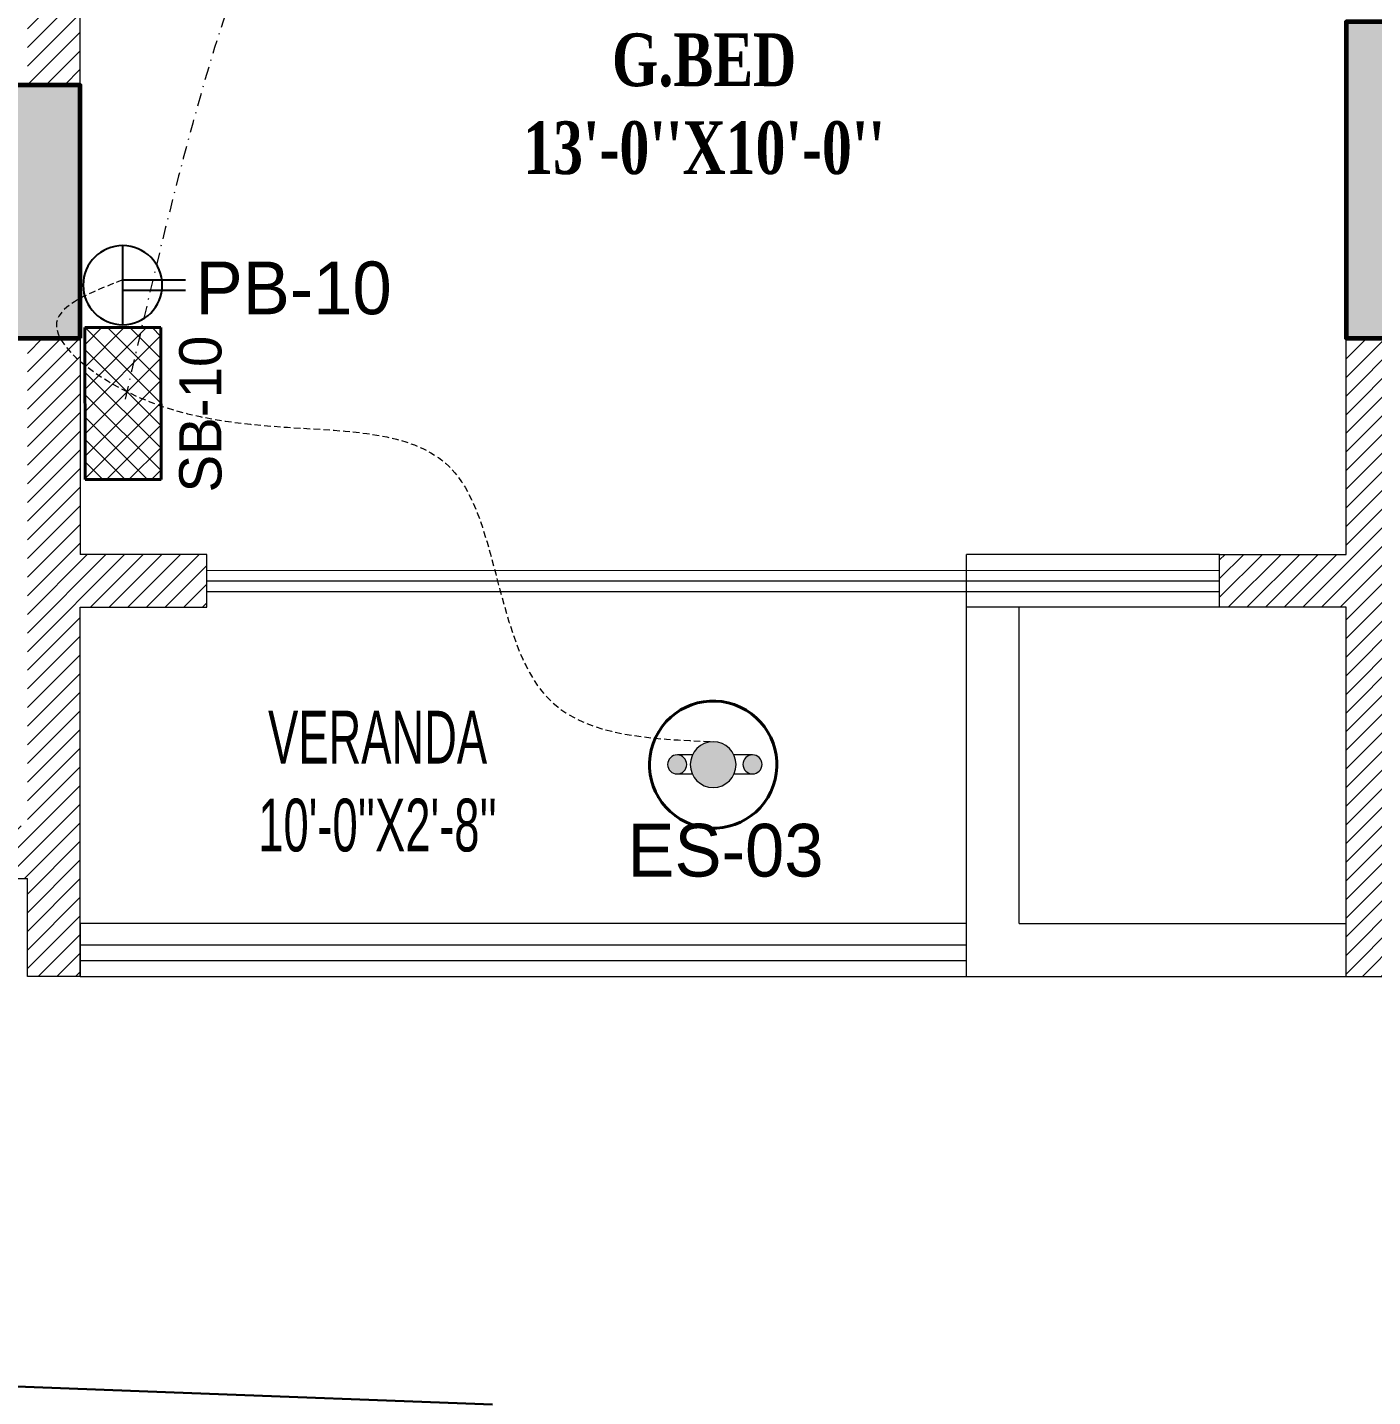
# Model space of a CAD drawing. Header units: inches. Extents: x 109699 to 44449955, y -10987 to 15824140.
# Drawn here: x 196293.4 to 196420.9, y -4298.8 to -4169 of the extents above; entities that cross this region are included whole.
import ezdxf

# ---------------------------------------------------------------- set-up
doc = ezdxf.new("R2010")
doc.units = ezdxf.units.IN
doc.header["$LTSCALE"] = 5
doc.header["$MEASUREMENT"] = 0
doc.linetypes.add('DASHDOT', pattern=[1, 0.5, -0.25, 0, -0.25])
doc.linetypes.add('DASHED2', pattern=[0.375, 0.25, -0.125])
doc.layers.get('0').update_dxf_attribs({"color": 123})
for name, color, linetype, lineweight in [('@NORMAL', 7, 'Continuous', 5), ('AC In', 244, 'DASHED2', 30), ('cloumn', 253, 'Continuous', 60), ('E-Con-Point', 5, 'DASHED2', 13), ('E-ES-Energy Saver-Light', 140, 'Continuous', 13), ('E-PB-Socket-5A', 203, 'Continuous', 13), ('E-SB-Switch-Board', 106, 'Continuous', 18), ('glass', 140, 'Continuous', 18), ('ha', 252, 'Continuous', 5), ('Low Height wall --- 2', 252, 'Continuous', 30), ('Low Height wall--1', 252, 'Continuous', 9), ('SB', 1, 'DASHDOT', 20), ('WALL-1', 8, 'Continuous', 9)]:
    doc.layers.add(name, color=color, linetype=linetype, lineweight=lineweight)
doc.layers.add('T', color=8, linetype='Continuous')
doc.styles.get("Standard").update_dxf_attribs({"font": 'times.ttf'})
doc.styles.add('style2', font='ARIALN.TTF', dxfattribs={"width": 0.75, "height": 3})
pattern_1 = [(44.99999999999984, (178939.0702236593, 2542407.827854916), (-0.8838834764831834, 0.8838834764831853), [])]

# ---------------------------------------------------------------- blocks, each defined once
blk = doc.blocks.new('coloumn-01')
at = {"layer": 'ha'}
h = blk.add_hatch(dxfattribs=at)
h.set_pattern_fill('AR-CONC', color=256, scale=0.5)
h.set_pattern_definition([(49.99999999999999, (0, 0), (3.586300913003767, -0.3137606749129755), [0.375, -4.125]), (355, (0, 0), (-0.693756668065, 3.760960668500059), [0.3, -3.3]), (100.45144446, (0.298858405, -0.02614672), (2.89254423363556, 3.447199954843147), [0.3187009599999999, -3.505710559999999]), (46.18420000000001, (0, 1), (5.336206653357862, -0.8275964039653827), [0.5625, -6.1875]), (96.63563549, (0.444683725, 0.931033465), (4.673309728371142, 4.870593003872752), [0.47805171, -5.258568799999999]), (351.1841639899999, (0, 1), (4.673309725273866, 4.870593001349951), [0.45, -4.950000005]), (21, (0.5, 0.75), (2.984535260592308, -2.013094453326694), [0.375, -4.125]), (326.0000000000001, (0.5, 0.75), (1.216576659607909, 3.625750225234265), [0.3, -3.3]), (71.45144474, (0.74871127, 0.58224213), (4.201111883649856, 1.612655764031769), [0.31870095, -3.50571056]), (37.50000000000001, (0, 0), (0.06079927658645334, 1.664469269156557), [0, -3.26, 0, -3.35, 0, -3.3125]), (7.499999999999999, (0, 0), (1.315347687210743, 1.972058559411801), [0, -1.91, 0, -3.185, 0, -1.2625]), (327.5, (-1.115, 0), (2.669112180862045, -0.1127743586718988), [0, -1.25, 0, -3.9, 0, -5.175]), (317.5, (-1.615, 0), (2.915930846711931, 0.5005249116615886), [0, -1.625, 0, -2.59, 0, -3.675])])
h.paths.add_polyline_path([(32128.44739975178, -2546319.049243456), (32092.44739975178, -2546319.049243456), (32092.44739975178, -2546331.049243456), (32128.44739975178, -2546331.049243456)])
h.paths.add_polyline_path([(32128.44739975189, -2546617.132962178), (32098.44739975189, -2546617.132962178), (32098.44739975189, -2546629.132962178), (32128.44739975189, -2546629.132962178)])
h.paths.add_polyline_path([(31978.51966727065, -2546605.132962178), (31966.51966727065, -2546605.132962178), (31966.51966727065, -2546635.132962178), (31978.51966727065, -2546635.132962178)])
h.paths.add_polyline_path([(31821.20333333506, -2546605.132962178), (31809.20333333506, -2546605.132962178), (31809.20333333506, -2546635.132962178), (31821.20333333506, -2546635.132962178)])
h.paths.add_polyline_path([(31689.20328743063, -2546611.133238418), (31677.20328743063, -2546611.133238418), (31677.20328743063, -2546635.133238418), (31689.20328743063, -2546635.133238418)])
h.paths.add_polyline_path([(31417.20347832461, -2546611.132962178), (31405.20347832461, -2546611.132962178), (31405.20347832461, -2546635.132962178), (31417.20347832461, -2546635.132962178)])
h.paths.add_polyline_path([(31435.20347912709, -2546415.348983645), (31405.20347912709, -2546415.348983645), (31405.20347912709, -2546427.348983645), (31435.20347912709, -2546427.348983645)])
h.paths.add_polyline_path([(31633.74647668525, -2546415.348983645), (31603.74647668525, -2546415.348983645), (31603.74647668525, -2546427.348983645), (31633.74647668525, -2546427.348983645)])
h.paths.add_polyline_path([(31821.20245073218, -2546319.049243455), (31809.20245073218, -2546319.049243455), (31809.20245073218, -2546349.049243455), (31821.20245073218, -2546349.049243455)])
h.paths.add_polyline_path([(31996.51966727068, -2546319.049243455), (31966.51966727068, -2546319.049243455), (31966.51966727068, -2546331.049243455), (31996.51966727068, -2546331.049243455)])
h.paths.add_polyline_path([(31581.74648750067, -2546291.049243452), (31541.74648750067, -2546291.049243452), (31541.74648750067, -2546301.049243452), (31581.74648750067, -2546301.049243452)])
h.paths.add_polyline_path([(31485.74647668505, -2546261.049243452), (31475.74647668505, -2546261.049243452), (31475.74647668505, -2546301.049243452), (31485.74647668505, -2546301.049243452)])
h.paths.add_polyline_path([(31581.74648750064, -2546206.049278549), (31521.74648750064, -2546206.049278549), (31521.74648750064, -2546216.049243455), (31581.74648750064, -2546216.049243455)])
h.paths.add_polyline_path([(31435.20347595899, -2546206.049243455), (31405.20347595899, -2546206.049243455), (31405.20347595899, -2546218.049243455), (31435.20347595899, -2546218.049243455)])
h.paths.add_polyline_path([(31435.20347912709, -2546094.049243455), (31405.20347912709, -2546094.049243455), (31405.20347912709, -2546106.049243455), (31435.20347912709, -2546106.049243455)])
h.paths.add_polyline_path([(31583.74647668522, -2546094.049243455), (31547.74647668522, -2546094.049243455), (31547.74647668522, -2546106.049243455), (31583.74647668522, -2546106.049243455)])
h.paths.add_polyline_path([(31775.41359277777, -2546094.049243455), (31763.41359277777, -2546094.049243455), (31763.41359277777, -2546124.049243455), (31775.41359277777, -2546124.049243455)])
h.paths.add_polyline_path([(32059.80123907101, -2546094.049243455), (32047.80123907101, -2546094.049243455), (32047.80123907101, -2546124.049243455), (32059.80123907101, -2546124.049243455)])
h.paths.add_polyline_path([(32058.06771510976, -2545913.633020405), (32028.06771510976, -2545913.633020405), (32028.06771510976, -2545925.633020405), (32058.06771510976, -2545925.633020405)])
h.paths.add_polyline_path([(32048.06771510973, -2545722.712815279), (32036.06771510973, -2545722.712815279), (32036.06771510973, -2545746.712815279), (32048.06771510973, -2545746.712815279)])
h.paths.add_polyline_path([(31799.41359277774, -2545913.633020405), (31763.41359277774, -2545913.633020405), (31763.41359277774, -2545925.633020405), (31799.41359277774, -2545925.633020405)])
h.paths.add_polyline_path([(31591.53986684192, -2545945.049243456), (31561.31223659915, -2545945.049243456), (31561.31223659915, -2545957.049243456), (31591.53986684192, -2545957.049243456)])
h.paths.add_polyline_path([(31435.20347912709, -2545945.049243456), (31405.20347912709, -2545945.049243456), (31405.20347912709, -2545957.049243456), (31435.20347912709, -2545957.049243456)])
h.paths.add_polyline_path([(31429.2035252499, -2545715.383477275), (31405.2035252499, -2545715.383477275), (31405.2035252499, -2545727.383477275), (31429.2035252499, -2545727.383477275)])
h.paths.add_polyline_path([(31605.53986684192, -2545715.383237123), (31581.53986684192, -2545715.383237123), (31581.53986684192, -2545727.383237123), (31605.53986684192, -2545727.383237123)])
h.paths.add_polyline_path([(31775.41359277774, -2545711.610186095), (31763.41359277774, -2545711.610186095), (31763.41359277774, -2545735.610186095), (31775.41359277774, -2545735.610186095)])
at = {"layer": 'cloumn'}
for points, elevation in [([(31821.20333333506, -2546635.132962178), (31821.20333333506, -2546605.132962178), (31809.20333333506, -2546605.132962178), (31809.20333333506, -2546635.132962178)], -16.98928691961896), ([(31689.20328743063, -2546635.133238418), (31689.20328743063, -2546611.133238418), (31677.20328743063, -2546611.133238418), (31677.20328743063, -2546635.133238418)], -16.98928687050624)]:
    blk.add_lwpolyline(points, close=True, dxfattribs=dict(at, elevation=elevation))
blk = doc.blocks.new('A$C4DCB0E22')
h = blk.add_hatch()
h.set_pattern_fill('ANSI37', color=256, scale=15, angle=90.05046403147966, style=0)
h.set_pattern_definition([(135.0504640314797, (0, 0), (-1.324656962164393, -1.326992438783809), []), (225.0504640314796, (0, 0), (1.326992438783809, -1.324656962164393), [])])
h.paths.add_polyline_path([(0.0158499618895469, -4.176303718850249e-06), (-3.779117417224143e-06, 17.9999888419976), (8.999992730033242, 18.00791571250107), (9.015846471040199, 0.007922694199763214)])
at = {"lineweight": 40}
for p, q in [((-3.779117417224143e-06, 17.9999888419976), (8.999992730033242, 18.00791571250107)), ((0.0158499618895469, -4.176303718850249e-06), (-3.779117417224143e-06, 17.9999888419976)), ((9.015846471040199, 0.007922694199763214), (8.999992730033242, 18.00791571250107)), ((0.0158499618895469, -4.176303718850249e-06), (9.015846471040199, 0.007922694199763214))]:
    blk.add_line(p, q, dxfattribs=at)
blk = doc.blocks.new('A$C63FA2F8C')
at = {"linetype": 'ByBlock', "ltscale": 0.5}
h = blk.add_hatch(color=256, dxfattribs=at)
h.dxf.hatch_style = 1
h.paths.add_polyline_path([(337.2288066126173, 261.8435315283132, 1), (186.444764951407, 261.8435315283132, 1)])
h.paths.add_polyline_path([(174.7543875355803, 261.112525689078, 1), (111.9624450998782, 261.112525689078, 1)])
h.paths.add_polyline_path([(359.7620794158132, 260.9155295394245, 1), (422.5540218515153, 260.9155295394245, 1)])
at = {"ltscale": 2}
for p, q in [((193.2174023309955, 293.0739176886738), (145.2272237805882, 293.0739176886738)), ((391.274980574695, 293.0739176886738), (330.4561692330288, 293.0739176886738)), ((193.5781424691202, 229.8323706932948), (145.2272237805882, 229.8323706932948)), ((391.274980574695, 229.8323706932948), (330.0954290949041, 229.8323706932948))]:
    blk.add_line(p, q, dxfattribs=at)
for centre, radius in [((261.8367857820122, 261.8435315283132), 75.39202083060518), ((143.3584163177293, 261.112525689078), 31.39597121785105), ((391.1580506336642, 260.9155295394245), 31.39597121785105)]:
    blk.add_circle(centre, radius, dxfattribs=at)
at = {"lineweight": 40}
blk.add_ellipse((261.8367857820122, 261.8435315283132), major_axis=(-89.30196609760064, 189.4862523083066), ratio=0.9999999999956461, start_param=-1.547953900145618, end_param=4.735231407033968, dxfattribs=at)
blk = doc.blocks.new('A$C0EEE0DA8')
at = {"lineweight": 25}
for p, q in [((9.859886922386067, 11.01563311866266), (9.859886922386067, 3.514223118661903)), ((9.859886922386067, 7.754928118662065), (15.8195753665932, 7.754928118662065)), ((9.859886922386067, 6.774928118662501), (15.8195753665932, 6.774928118662501))]:
    blk.add_line(p, q, dxfattribs=at)
blk.add_circle((9.85988692238243, 7.264928118662283), 3.750704999999999, dxfattribs=at)

msp = doc.modelspace()

# ---------------------------------------------------------------- hatches: boundary and pattern name
at = {"layer": '@NORMAL'}
h = msp.add_hatch(dxfattribs=at)
h.set_pattern_fill('ANSI31', scale=10, angle=-7.63333123551244e-14, style=0)
h.set_pattern_definition([(44.99999999999989, (142732.3835256985, 2531118.532197352), (-0.8838834764831833, 0.8838834764831855), [])])
h.paths.add_polyline_path([(196242.963602495, -3990.722694532042), (196242.9639951674, -3985.722931968075), (196298.4199317908, -3985.722694532507), (196298.4201161338, -4058.006700559081), (196378.4205080314, -4058.007192222894), (196378.4198821825, -4063.007186073837), (196298.4201288871, -4063.007487511755), (196298.4201288871, -4174.506949305096), (196293.4204132394, -4174.506949305096), (196293.4195401489, -3990.722694532507)])
h = msp.add_hatch(dxfattribs=at)
h.set_pattern_fill('ANSI31', scale=10, angle=-7.63333123551244e-14, style=0)
h.set_pattern_definition(pattern_1)
h.paths.add_polyline_path([(196423.4204744475, -4198.50746001725), (196418.4204591469, -4198.507460016785), (196418.4204591469, -4224.006750022554), (196418.4205394773, -4224.00675002302), (196418.4206287383, -4259.007518244003), (196423.4206287384, -4259.007518244003), (196423.4206287384, -4254.007518244003), (196423.420615987, -4254.007518244003)])
h.paths.add_polyline_path([(196418.4204591469, -4219.005439308965), (196406.4208701502, -4219.006590744042), (196406.4205394781, -4224.00675002302), (196418.4204591469, -4224.006750022554)])
h.paths.add_polyline_path([(196757.7367930825, -4154.987280255211), (196752.7367930825, -4154.987280255211), (196752.7367930825, -4187.50746001725), (196737.6645255637, -4187.50746001725), (196737.6645255637, -4192.507460016785), (196757.7367930825, -4192.507460016785)])
h = msp.add_hatch(dxfattribs=at)
h.set_pattern_fill('ANSI31', scale=10, angle=-7.63333123551244e-14, style=0)
h.set_pattern_definition(pattern_1)
h.paths.add_polyline_path([(196298.4206287379, -4198.507736257305), (196293.4204744477, -4198.50773625777), (196293.4204744477, -4249.723481484716), (196293.4206050611, -4249.723481484716), (196293.4206287378, -4259.007518244003), (196298.4206287379, -4259.007518244003), (196298.4205394787, -4224.007482102168), (196298.4206287379, -4224.007482102168)])
h.paths.add_polyline_path([(196310.421281874, -4219.007387868622), (196298.4206287379, -4219.007487514549), (196298.4206287379, -4224.007482102168), (196310.4205394781, -4224.007482102168)])
h.paths.add_polyline_path([(196293.4204744477, -4244.723481485182), (196268.4205923097, -4244.72348148425), (196268.4205923097, -4249.723481484716), (196293.4204744477, -4249.723481484716)])

# ---------------------------------------------------------------- linework, layer by layer
at = {"layer": 'AC In', "ltscale": 4}
msp.add_spline([(196309.0625, -3770.321839887185, 1.357551479428487), (196519.0722521292, -3899.963498570354, -0.2041998163280778), (196554.5898931054, -4082.977774671268), (196551.1661776879, -4151.370413504588), (196543.2431236631, -4183.461143316799, 0.1632158499592506), (196543.46484375, -4196.3828125, 0.1632158499592506), (196521.6649601266, -4189.007518243809, 0.1632158499592506)], degree=3, dxfattribs=at)
at = {"layer": 'E-Con-Point', "ltscale": 0.5}
msp.add_spline([(196302.4551165826, -4192.983149975536, -0.2855530858432034), (196296.1891875931, -4197.014499690606), (196301.5053402124, -4202.843647885446), (196334.2190112531, -4211.60905973033), (196343.0354525394, -4232.9065008379), (196358.4205841076, -4236.763446807686, 0.0003100130140815532)], degree=3, dxfattribs=at)
at = {"layer": 'glass'}
for p, q in [((196310.4209106763, -4221.507434984696, 0.02916167511078882), (196406.4207043436, -4221.513783673783, -0.07083785931095221)), ((196310.4209768086, -4220.507434987025, 0.02916167511078882), (196406.420770476, -4220.513783676111, -0.07083785931095221)), ((196310.420844544, -4222.507434982834, 0.02916167511078882), (196406.4206382113, -4222.51378367192, -0.07083785931095221))]:
    msp.add_line(p, q, dxfattribs=at)
at = {"layer": 'Low Height wall --- 2', "elevation": 0.1857903163961048}
msp.add_lwpolyline([(196019.4206049389, -4284.859333177474), (196042.2044459844, -4286.373539146034), (196057.9607371162, -4287.420696648214), (196075.3682724043, -4288.426919775577), (196095.4520849259, -4289.561189984988), (196118.2545705182, -4290.849002251021), (196137.5097812656, -4291.936475652821), (196149.9126877152, -4292.63695258097), (196162.2345958406, -4293.332854979815), (196181.447070891, -4293.997281811577), (196190.7649075006, -4294.319521431227), (196203.133935899, -4294.747280703768), (196217.4273797031, -4295.24159221479), (196230.4831372521, -4295.693100706119), (196242.7895604148, -4296.118694895789), (196259.0748940825, -4296.681892121587), (196275.8142959437, -4297.260792430459), (196307.3303003065, -4298.446815987145), (196337.4919842852, -4299.591052892471)], dxfattribs=at)
at = {"layer": 'Low Height wall--1'}
for p, q in [((196298.4206159866, -4256.007518244003, 0.06321584995924923), (196382.4206287383, -4256.007518244003, 0.06321584995924923)), ((196298.4206159866, -4257.507518244003, 0.06321584995924923), (196382.4206287383, -4257.507518244003, 0.06321584995924923)), ((196298.4206159866, -4259.007518244003, 0.06321584995924923), (196382.4206287383, -4259.007518244178, 0.06321584995924923))]:
    msp.add_line(p, q, dxfattribs=at)
at = {"layer": 'Low Height wall--1', "elevation": 0.06321584995924923}
msp.add_lwpolyline([(196298.4206159866, -4259.007518244003), (196382.4206287383, -4259.007518244178), (196382.4206287383, -4254.007518244178), (196298.4206159866, -4254.007518244003)], close=True, dxfattribs=at)
at = {"layer": 'SB', "ltscale": 0.5}
for points in [[(196532.3288987558, -4186.028721980703), (196542.8844244224, -4080.199645221452), (196532.9001513942, -4035.807453057179), (196492.829946391, -3904.515970208176), (196453.050658763, -3805.54955321657), (196315.0410609562, -3767.080902115922, 1.357551479428487)], [(196631.1523197009, -4185.08309300102), (196629.4887915439, -4143.988357867405), (196617.3799730923, -4108.43851264269), (196631.9452048061, -4040.216177589971, 0.291434139944613), (196566.3188842582, -3991.310222487253), (196496.9176449129, -3839.400688226473, -0.06870740550734084), (196315.0410609562, -3767.080902115922, 1.357551479428487)], [(196621.2431236632, -4183.47382998071, 0.1914343817397253), (196626.703125, -4092.49609375), (196571.5234375, -4009.84765625), (196521.71484375, -3870.19921875), (196487.4609375, -3807.83984375), (196315.0410609562, -3767.080902115922, 1.357551479428392)], [(196370.8704122412, -4065.872867280792, 0.1867579984297478), (196377.7505362773, -4089.144423311551), (196338.2256436765, -4125.916712559749, 0.1867579984297478), (196309.0857840033, -4178.125489165457), (196302.5568541105, -4204.836739721653)]]:
    msp.add_spline(points, degree=3, dxfattribs=at)
at = {"layer": 'WALL-1'}
for p, q in [((196298.4204132416, -4174.507736257305, -0.02144752998610855), (196298.4201288871, -4063.007487511493, 0.1945951779206764)), ((196298.4204132425, -4198.507736257305, -0.02144752998610855), (196298.4205834605, -4219.007487515015, 0.1291616751107902)), ((196418.4205394772, -4219.005439301049, 0.02916214068904921), (196418.4205394772, -4198.507460016319, 0.02916214068904921)), ((196382.4206287383, -4259.007518244003, 0.06321584995924923), (196382.4206287383, -4219.006590744042, 0.06321584995924923)), ((196406.4208701502, -4219.006590744042, -0.07083785931095221), (196382.4206287383, -4219.006590744042, -0.07083785931095221)), ((196298.4206287379, -4259.007518244003, -0.1285416101207452), (196298.4205394787, -4224.007487515015, -0.07083857064245436)), ((196406.4205394781, -4224.006750022554, -0.07083785931095221), (196382.4206287383, -4224.006750022554, -0.07083785931095221)), ((196387.4206287383, -4254.007518244003, 0.06321584995924923), (196387.4206287383, -4224.006750022525, 0.06321584995924923)), ((196418.4206287383, -4259.007518244003, -0.1285421146608847), (196418.4205394773, -4224.006750022554, -0.07083785931095221)), ((196268.4205923097, -4249.72348148425, -0.1214475790990548), (196293.4206050611, -4249.72348148425, -0.1214475790990548)), ((196293.4206287378, -4259.007518244003, -0.0367843476522971), (196293.4206050611, -4249.72348148425, -0.02147815710064193)), ((196387.4206287383, -4254.007518244003, 0.06321584995924923), (196418.420615987, -4254.007518244003, 0.06321584995924923)), ((196298.4206159866, -4259.007518244003, 0.1632158499592506), (196293.4206287378, -4259.007518244003, 0.1632158499592506)), ((196382.4206287383, -4259.007518244178, 0.06321584995924923), (196418.4206287383, -4259.007518244178, 0.06321584995924923)), ((196418.4206287383, -4259.007518244003, 0.06321584995924923), (196423.4206287384, -4259.007518244003, 0.06321584995924923))]:
    msp.add_line(p, q, dxfattribs=at)
for points, elevation in [([(196298.4205394786, -4224.007482101702), (196310.4205394781, -4224.007482101702), (196310.421281874, -4219.007387868156), (196298.4206888334, -4219.007487514084)], 0.02916167511078882), ([(196418.4205394772, -4224.006750022554), (196406.4205394781, -4224.006750022554), (196406.4208701502, -4219.006590744042), (196418.4205394772, -4219.005439301049)], -0.07083785931095221)]:
    msp.add_lwpolyline(points, dxfattribs=dict(at, elevation=elevation))

# ---------------------------------------------------------------- block references
at = {"layer": '@NORMAL'}
msp.add_blockref('coloumn-01', (164609.2171258143, 2542436.625502162, 16.96783934052013), dxfattribs=at)
at = {"layer": 'E-ES-Energy Saver-Light', "xscale": -0.02880000000004657, "yscale": 0.02880000000004657, "zscale": 0.02880000000004657, "rotation": 180}
msp.add_blockref('A$C63FA2F8C', (196350.879684677, -4231.393643299583, 0.0003100130140815532), dxfattribs=at)
at = {"layer": 'E-PB-Socket-5A', "xscale": -1, "rotation": 180}
msp.add_blockref('A$C0EEE0DA8', (196292.5952296602, -4186.208221856874, -0.2855530858432034), dxfattribs=at)
at = {"layer": 'E-SB-Switch-Board', "xscale": 0.8002315484918654, "yscale": 0.8002315484918654, "zscale": 0.8002315484918654, "rotation": 180}
msp.add_blockref('A$C4DCB0E22', (196306.095337451, -4197.497009587503, 0.1291616751103759), dxfattribs=at)

# ---------------------------------------------------------------- texts
at = {"layer": 'E-ES-Energy Saver-Light', "insert": (196350.2926878872, -4249.616198291887, 0.0003100130140815532), "char_height": 5, "width": 24.08470202641911, "attachment_point": 7}
msp.add_mtext('{\\fCentury Gothic|b0|i0|c0|p34;ES-03}', dxfattribs=at)
at = {"layer": 'E-PB-Socket-5A', "insert": (196309.3714898908, -4196.304622514498, -10632.15453694196), "char_height": 5, "width": 24.08470202641911, "attachment_point": 7}
msp.add_mtext('{\\fCentury Gothic|b0|i0|c0|p34;PB-10}', dxfattribs=at)
at = {"layer": 'E-SB-Switch-Board', "insert": (196307.8094141125, -4213.130823953006, -0.3101600229164618), "char_height": 4, "width": 24.08470202641911, "attachment_point": 1, "rotation": 90}
msp.add_mtext('{\\fCentury Gothic|b0|i0|c0|p34;SB-10}', dxfattribs=at)
at = {"layer": 'T', "lineweight": 35, "char_height": 5, "width": 44.92537410357909, "attachment_point": 8, "style": 'style2'}
for s, insert in [("\\pt30;{\\fRomantic|b1|i0|c2|p2;G.BED\\P13'-0''X10'-0''}", (196357.5603107051, -4183.014540640665, -17.21073449871824)), ("VERANDA\\P10'-0''X2'-8''", (196326.6108262603, -4247.231791560929, 0.0857903163960998))]:
    msp.add_mtext(s, dxfattribs=dict(at, insert=insert))

doc.saveas('drawing.dxf')
